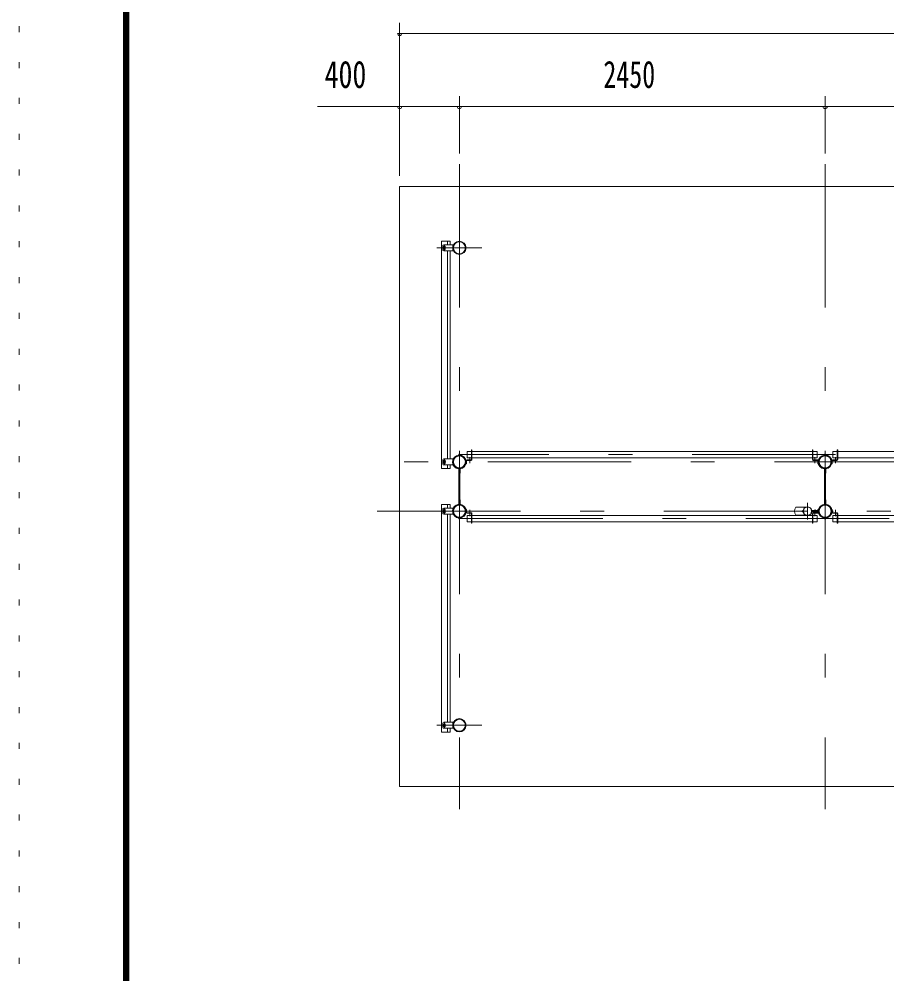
# Model space of a CAD drawing. Units: millimetres, scale not verified. Extents: x -34086 to 34091, y -14700 to 14700.
# Drawn here: x -7489 to -1676, y -5647 to 748 of the extents above; entities that cross this region are included whole.
import ezdxf
from ezdxf.enums import TextEntityAlignment as Align

# ---------------------------------------------------------------- set-up
doc = ezdxf.new("R2010")
doc.units = ezdxf.units.MM
doc.header["$LTSCALE"] = 80
doc.linetypes.add('USER3', pattern=[24, 12, -5, 2, -5])
doc.linetypes.add('USER4', pattern=[3, 0.5, -2.5])
for name, color, linetype, lineweight in [('0-2_1-07BOLD', 7, 'Continuous', 18), ('0-3_1-27CENTER', 3, 'USER3', 18), ('0-5_1-57DIM', 3, 'Continuous', 18), ('0-C_F-F1PAPER', 5, 'Continuous', 18), ('0-D_F-E_J_ADD', 5, 'USER4', 18)]:
    doc.layers.add(name, color=color, linetype=linetype, lineweight=lineweight)
doc.styles.add('ＭＳ ゴシック', font='')
doc.styles.get('ＭＳ ゴシック').set_extended_font_data('MS Gothic')

msp = doc.modelspace()

# ---------------------------------------------------------------- linework, layer by layer
at = {"layer": '0-2_1-07BOLD'}
for p, q in [((-4644.73, -763.46), (-4584.23, -763.46)), ((-4619.23, -763.46), (-4619.23, -738.46)), ((-4649.73, -798.46), (-4649.73, -768.46)), ((-4643.23, -778.65), (-4643.23, -774.96)), ((-4643.23, -788.26), (-4643.23, -791.96)), ((-4635.23, -774.96), (-4635.23, -778.65)), ((-4635.23, -791.96), (-4635.23, -788.26)), ((-4619.23, -803.46), (-4619.23, -2197.46)), ((-4601.63, -2197.46), (-4601.63, -803.46)), ((-4455.13, -2146.96), (-2174.23, -2146.96)), ((-2005.13, -2146.96), (625.77, -2146.96)), ((-4649.73, -2202.46), (-4649.73, -2232.46)), ((-4584.23, -2197.46), (-4644.73, -2197.46)), ((-4643.23, -2212.66), (-4643.23, -2208.96)), ((-4643.23, -2222.26), (-4643.23, -2225.96)), ((-4635.23, -2208.96), (-4635.23, -2212.66)), ((-4635.23, -2225.96), (-4635.23, -2222.26)), ((-4619.23, -2262.45), (-4619.23, -2237.46)), ((-4601.63, -2237.46), (-4601.63, -2262.45)), ((-4460.33, -2204.26), (-4489.93, -2204.26)), ((-4489.93, -2207.46), (-4460.33, -2207.46)), ((-2174.23, -2189.66), (-4455.13, -2189.66)), ((-2142.18, -2189.66), (-2171.03, -2189.66)), ((-2169.03, -2204.26), (-2139.43, -2204.26)), ((-2139.43, -2207.46), (-2169.03, -2207.46)), ((-2134.23, -2229.46), (-2134.23, -2209.46)), ((-2039.93, -2204.26), (-2010.33, -2204.26)), ((-2010.33, -2207.46), (-2039.93, -2207.46)), ((625.77, -2189.66), (-2005.13, -2189.66)), ((-4542.67, -2261.91), (-4542.67, -2503.01)), ((-4536.67, -2503.01), (-4536.67, -2261.91)), ((-2092.67, -2261.91), (-2092.67, -2503.01)), ((-2086.68, -2503.01), (-2086.68, -2261.91)), ((-4649.73, -2532.46), (-4649.73, -2562.46)), ((-4643.23, -2542.66), (-4643.23, -2538.96)), ((-4643.23, -2552.26), (-4643.23, -2555.96)), ((-4635.23, -2538.96), (-4635.23, -2542.66)), ((-4635.23, -2555.96), (-4635.23, -2552.26)), ((-4619.23, -2502.46), (-4619.23, -2527.46)), ((-4495.13, -2555.46), (-4495.13, -2535.46)), ((-4489.93, -2557.46), (-4460.33, -2557.46)), ((-2284.77, -2519.96), (-2217.19, -2519.96)), ((-2134.13, -2544.46), (-2180.34, -2544.46)), ((-2180.34, -2550.45), (-2134.13, -2550.45)), ((-2178.94, -2542.85), (-2135.6, -2542.85)), ((-2135.6, -2552.05), (-2178.94, -2552.05)), ((-2139.43, -2557.46), (-2169.03, -2557.46)), ((-2039.93, -2557.46), (-2010.33, -2557.46)), ((-4644.73, -2567.46), (-4584.23, -2567.46)), ((-4619.23, -3961.46), (-4619.23, -2567.46)), ((-4601.63, -2567.46), (-4601.63, -3961.46)), ((-4460.33, -2560.66), (-4489.93, -2560.66)), ((-2174.23, -2575.26), (-4455.13, -2575.26)), ((-4455.13, -2617.96), (-2174.23, -2617.96)), ((-2217.19, -2574.96), (-2284.77, -2574.96)), ((-2142.18, -2575.26), (-2171.03, -2575.26)), ((-2169.03, -2560.66), (-2139.43, -2560.66)), ((-2010.33, -2560.66), (-2039.93, -2560.66)), ((625.77, -2575.26), (-2005.13, -2575.26)), ((-2005.13, -2617.96), (625.77, -2617.96)), ((-4649.73, -3966.46), (-4649.73, -3996.46)), ((-4644.73, -4001.46), (-4584.23, -4001.46)), ((-4643.23, -3976.66), (-4643.23, -3972.95)), ((-4643.23, -3986.26), (-4643.23, -3989.96)), ((-4635.23, -3972.95), (-4635.23, -3976.66)), ((-4635.23, -3989.96), (-4635.23, -3986.26)), ((-4619.23, -4001.46), (-4619.23, -4026.46))]:
    msp.add_line(p, q, dxfattribs=at)
for points in [[(6060.33, -4392.46), (6060.33, -372.46), (-4939.68, -372.46), (-4939.68, -4392.46)], [(-4636.34, -778.46), (-4642.12, -778.46), (-4645.01, -783.46), (-4642.12, -788.46), (-4636.34, -788.46), (-4633.46, -783.46)], [(-4636.34, -2222.46), (-4633.46, -2217.46), (-4636.34, -2212.46), (-4642.12, -2212.46), (-4645.01, -2217.46), (-4642.12, -2222.46)], [(-4636.35, -2552.46), (-4642.12, -2552.46), (-4645.01, -2547.46), (-4642.12, -2542.46), (-4636.35, -2542.46), (-4633.46, -2547.46)], [(-4636.35, -3986.46), (-4633.46, -3981.46), (-4636.35, -3976.46), (-4642.12, -3976.46), (-4645.01, -3981.46), (-4642.12, -3986.46)]]:
    msp.add_lwpolyline(points, close=True, dxfattribs=at)
for points in [[(-4601.63, -2262.45), (-4659.23, -2262.45), (-4659.23, -738.46), (-4601.63, -738.46), (-4601.63, -763.46)], [(-4584.23, -763.46), (-4584.23, -803.46), (-4644.73, -803.46)], [(-4458.33, -2189.66), (-4487.18, -2189.66), (-4487.18, -2146.96), (-4458.33, -2146.96)], [(-4455.13, -2202.26), (-4455.13, -2136.46), (-4458.33, -2136.46), (-4458.33, -2202.26)], [(-2171.03, -2202.26), (-2171.03, -2136.46), (-2174.23, -2136.46), (-2174.23, -2202.26)], [(-2171.03, -2146.96), (-2142.18, -2146.96), (-2142.18, -2189.66)], [(-2008.33, -2189.66), (-2037.18, -2189.66), (-2037.18, -2146.96), (-2008.33, -2146.96)], [(-2008.33, -2202.26), (-2008.33, -2136.46), (-2005.13, -2136.46), (-2005.13, -2202.26)], [(-4644.73, -2237.46), (-4584.23, -2237.46), (-4584.23, -2197.46)], [(-4491.93, -2209.46), (-4491.93, -2229.46), (-4495.13, -2229.46), (-4495.13, -2209.46)], [(-2137.43, -2209.46), (-2137.43, -2229.46), (-2134.23, -2229.46)], [(-2041.93, -2209.46), (-2041.93, -2229.46), (-2045.13, -2229.46), (-2045.13, -2209.46)], [(-4542.67, -2292.46), (-4544.28, -2292.46), (-4544.28, -2263.38)], [(-4535.07, -2263.38), (-4535.07, -2292.46), (-4536.67, -2292.46)], [(-2092.67, -2292.46), (-2094.28, -2292.46), (-2094.28, -2263.38)], [(-2085.07, -2263.38), (-2085.07, -2292.46), (-2086.68, -2292.46)], [(-4544.28, -2501.54), (-4544.28, -2472.46), (-4542.67, -2472.46)], [(-4536.67, -2472.46), (-4535.07, -2472.46), (-4535.07, -2501.54)], [(-2094.28, -2501.54), (-2094.28, -2472.46), (-2092.67, -2472.46)], [(-2086.68, -2472.46), (-2085.07, -2472.46), (-2085.07, -2501.54)], [(-4601.63, -2527.46), (-4601.63, -2502.46), (-4659.23, -2502.46), (-4659.23, -4026.46), (-4601.63, -4026.46), (-4601.63, -4001.46)], [(-4584.23, -2567.46), (-4584.23, -2527.46), (-4644.73, -2527.46)], [(-4495.13, -2535.46), (-4491.93, -2535.46), (-4491.93, -2555.46)], [(-2134.23, -2555.46), (-2134.23, -2535.46), (-2137.43, -2535.46), (-2137.43, -2555.46)], [(-2041.93, -2555.46), (-2041.93, -2535.46), (-2045.13, -2535.46), (-2045.13, -2555.46)], [(-4458.33, -2575.26), (-4487.18, -2575.26), (-4487.18, -2617.96), (-4458.33, -2617.96)], [(-4458.33, -2562.66), (-4458.33, -2628.46), (-4455.13, -2628.46), (-4455.13, -2562.66)], [(-2171.03, -2562.66), (-2171.03, -2628.46), (-2174.23, -2628.46), (-2174.23, -2562.66)], [(-2171.03, -2617.96), (-2142.18, -2617.96), (-2142.18, -2575.26)], [(-2008.33, -2575.26), (-2037.18, -2575.26), (-2037.18, -2617.96), (-2008.33, -2617.96)], [(-2005.13, -2562.66), (-2005.13, -2628.46), (-2008.33, -2628.46), (-2008.33, -2562.66)], [(-4584.23, -4001.46), (-4584.23, -3961.46), (-4644.73, -3961.46)]]:
    msp.add_lwpolyline(points, dxfattribs=at)
for centre, radius in [((-4539.68, -783.46), 44.55), ((-4539.68, -783.46), 40.35), ((-4639.23, -783.46), 6.25), ((-4639.23, -783.46), 4.9), ((-4539.68, -2217.46), 44.55), ((-4539.68, -2169.06), 2.25), ((-2089.68, -2217.46), 44.55), ((-2089.68, -2169.06), 2.25), ((-4639.23, -2217.46), 6.25), ((-4639.23, -2217.46), 4.9), ((-4539.68, -2217.46), 40.35), ((-2089.68, -2217.46), 40.35), ((-4639.23, -2547.46), 6.25), ((-4639.23, -2547.46), 4.9), ((-4539.68, -2547.46), 44.55), ((-4539.68, -2547.46), 40.35), ((-2239.03, -2547.46), 2.25), ((-2207.68, -2547.46), 27.5), ((-2089.68, -2547.46), 46.15), ((-2089.68, -2547.46), 44.55), ((-2089.68, -2547.46), 40.35), ((-2041.28, -2547.46), 2.25), ((-4539.68, -2595.86), 2.25), ((-2089.68, -2595.86), 2.25), ((-4539.68, -3981.46), 44.55), ((-4539.68, -3981.46), 40.35), ((-4639.23, -3981.46), 6.25), ((-4639.23, -3981.46), 4.9)]:
    msp.add_circle(centre, radius, dxfattribs=at)
for centre, radius, start, end in [((-4644.73, -768.46), 5, 90, 180), ((-4644.73, -798.46), 5, 180, 270), ((-4639.23, -774.96), 4, 0, 180), ((-4639.23, -791.96), 4, 180, 0), ((-4539.68, -2217.46), 46.15, 93.78961, 264.28209), ((-4539.68, -2169.06), 3.85, 322.09525, 270.00276), ((-4539.68, -2217.46), 46.15, 275.72758, 90.00154), ((-2089.68, -2217.46), 46.15, 93.78961, 264.28209), ((-2089.68, -2169.06), 3.85, 322.09525, 270.00276), ((-2089.68, -2217.46), 46.15, 275.72758, 90.00154), ((-4644.73, -2202.46), 5, 90, 180), ((-4644.73, -2232.46), 5, 180, 270), ((-4639.23, -2208.96), 4, 0, 180), ((-4639.23, -2225.96), 4, 180, 0), ((-4489.93, -2209.46), 5.2, 90, 180), ((-4489.93, -2209.46), 2, 90, 180), ((-4460.33, -2202.26), 2, 270, 0), ((-4460.33, -2202.26), 5.2, 270, 0), ((-2169.03, -2202.26), 5.2, 180, 270), ((-2169.03, -2202.26), 2, 180, 270), ((-2139.43, -2209.46), 5.2, 0, 90), ((-2139.43, -2209.46), 2, 0, 90), ((-2039.93, -2209.46), 5.2, 90, 180), ((-2039.93, -2209.46), 2, 90, 180), ((-2010.33, -2202.26), 2, 270, 0), ((-2010.33, -2202.26), 5.2, 270, 0), ((-4644.73, -2532.46), 5, 90, 180), ((-4639.23, -2538.96), 4, 0, 180), ((-4639.23, -2555.96), 4, 180, 0), ((-4539.68, -2547.46), 46.15, 95.71837, 266.21085), ((-4539.68, -2547.46), 46.15, 269.99892, 84.27287), ((-4489.93, -2555.46), 5.2, 180, 270), ((-4489.93, -2555.46), 2, 180, 270), ((-4460.33, -2562.66), 5.2, 0, 90), ((-2249.28, -2547.46), 44.9, 142.23546, 217.76454), ((-2239.03, -2547.46), 3.85, 51.34222, 0), ((-2207.68, -2547.46), 29.1, 9.09488, 180), ((-2207.68, -2547.46), 29.1, 185.93016, 252.80957), ((-2190.27, -2547.46), 44.9, 142.23546, 160.41136), ((-2207.68, -2547.46), 29.1, 287.19043, 350.90512), ((-2169.03, -2562.66), 5.2, 90, 180), ((-2139.43, -2555.46), 2, 270, 0), ((-2139.43, -2555.46), 5.2, 270, 0), ((-2041.28, -2547.46), 3.85, 180, 127.90752), ((-2039.93, -2555.46), 5.2, 180, 270), ((-2039.93, -2555.46), 2, 180, 270), ((-2010.33, -2562.66), 5.2, 0, 90), ((-4644.73, -2562.46), 5, 180, 270), ((-4539.68, -2595.86), 3.85, 90, 37.90752), ((-4460.33, -2562.66), 2, 0, 90), ((-2190.27, -2547.46), 44.9, 199.58864, 217.76454), ((-2169.03, -2562.66), 2, 90, 180), ((-2089.68, -2595.86), 3.85, 90, 37.90752), ((-2010.33, -2562.66), 2, 0, 90), ((-4644.73, -3966.46), 5, 90, 180), ((-4644.73, -3996.46), 5, 180, 270), ((-4639.23, -3972.95), 4, 0, 180), ((-4639.23, -3989.96), 4, 180, 0)]:
    msp.add_arc(centre, radius, start, end, dxfattribs=at)
at = {"layer": '0-3_1-27CENTER'}
for p, q in [((-4539.68, -222.46), (-4539.68, -4542.46)), ((-2089.68, -222.46), (-2089.68, -4542.46)), ((-4639.23, -765.96), (-4639.23, -800.96)), ((-4689.68, -783.46), (-4389.68, -783.46)), ((5660.33, -2168.31), (-4539.68, -2168.31)), ((6210.33, -2217.46), (-5089.68, -2217.46)), ((-4639.23, -2234.96), (-4639.23, -2199.96)), ((-4470.13, -2184.66), (-4470.13, -2226.46)), ((-2159.23, -2226.46), (-2159.23, -2184.66)), ((-2020.13, -2184.66), (-2020.13, -2226.46)), ((-2207.68, -2492.45), (-2207.68, -2602.46)), ((-5089.68, -2547.46), (6210.33, -2547.46)), ((-4639.23, -2529.96), (-4639.23, -2564.96)), ((-4470.13, -2580.26), (-4470.13, -2538.46)), ((-2159.23, -2538.46), (-2159.23, -2580.26)), ((-2157.2, -2558.22), (-2157.2, -2536.69)), ((-2020.13, -2580.26), (-2020.13, -2538.46)), ((-4539.68, -2596.61), (5660.33, -2596.61)), ((-4639.23, -3998.96), (-4639.23, -3963.96)), ((-4689.68, -3981.46), (-4389.68, -3981.46))]:
    msp.add_line(p, q, dxfattribs=at)
at = {"layer": '0-5_1-57DIM'}
for p, q in [((-4939.68, 722.54), (-4939.68, -302.46)), ((-4925.68, 652.54), (-4953.68, 652.54)), ((-4939.68, 652.54), (6060.33, 652.54)), ((-4539.68, 232.54), (-4539.68, -152.46)), ((-2089.68, 232.54), (-2089.68, -152.46)), ((-4939.68, 162.54), (-5489.18, 162.54)), ((-4925.68, 162.54), (-4953.68, 162.54)), ((-4939.68, 162.54), (-4539.68, 162.54)), ((-4525.68, 162.54), (-4553.68, 162.54)), ((-4539.68, 162.54), (-2089.68, 162.54)), ((-2075.68, 162.54), (-2103.68, 162.54)), ((-2089.68, 162.54), (710.33, 162.54))]:
    msp.add_line(p, q, dxfattribs=at)
for centre in [(-4939.68, 652.54), (-4939.68, 162.54), (-4539.68, 162.54), (-2089.68, 162.54)]:
    msp.add_arc(centre, 14, 180, 0, dxfattribs=at)
at = {"layer": '0-C_F-F1PAPER'}
for points in [[(33390.86, -14000), (33390.86, 14140), (-6789.13, 14140), (-6789.13, -14000)], [(33387.36, -13996.5), (33387.36, 14136.5), (-6785.63, 14136.5), (-6785.63, -13996.5)], [(33383.86, -13993), (-6782.13, -13993), (-6782.13, 14133), (33383.86, 14133)], [(33380.36, -13989.5), (33380.36, 14129.5), (-6778.63, 14129.5), (-6778.63, -13989.5)], [(33376.86, -13986), (-6775.13, -13986), (-6775.13, 14126), (33376.86, 14126)], [(33373.36, -13982.5), (33373.36, 14122.5), (-6771.63, 14122.5), (-6771.63, -13982.5)], [(33369.86, -13979), (-6768.13, -13979), (-6768.13, 14119), (33369.86, 14119)], [(33366.37, -13975.5), (33366.37, 14115.5), (-6764.63, 14115.5), (-6764.63, -13975.5)], [(33362.86, -13972), (33362.86, 14112), (-6761.13, 14112), (-6761.13, -13972)], [(33359.36, -13968.5), (33359.36, 14108.5), (-6757.63, 14108.5), (-6757.63, -13968.5)], [(33355.86, -13965), (-6754.13, -13965), (-6754.13, 14105), (33355.86, 14105)]]:
    msp.add_lwpolyline(points, close=True, dxfattribs=at)
at = {"layer": '0-D_F-E_J_ADD'}
msp.add_lwpolyline([(34090.87, -14700), (-7489.13, -14700), (-7489.13, 14700), (34090.87, 14700)], close=True, dxfattribs=at)

# ---------------------------------------------------------------- texts
at = {"layer": '0-5_1-57DIM', "color": 7, "style": 'ＭＳ ゴシック'}
for s, width, p in [('400', 0.75, (-5442.1, 232.54)), ('2450', 0.7, (-3575.09, 232.54))]:
    msp.add_text(s, height=182.3, dxfattribs=dict(at, width=width)).set_placement(p, align=Align.BOTTOM_LEFT)

doc.saveas('drawing.dxf')
